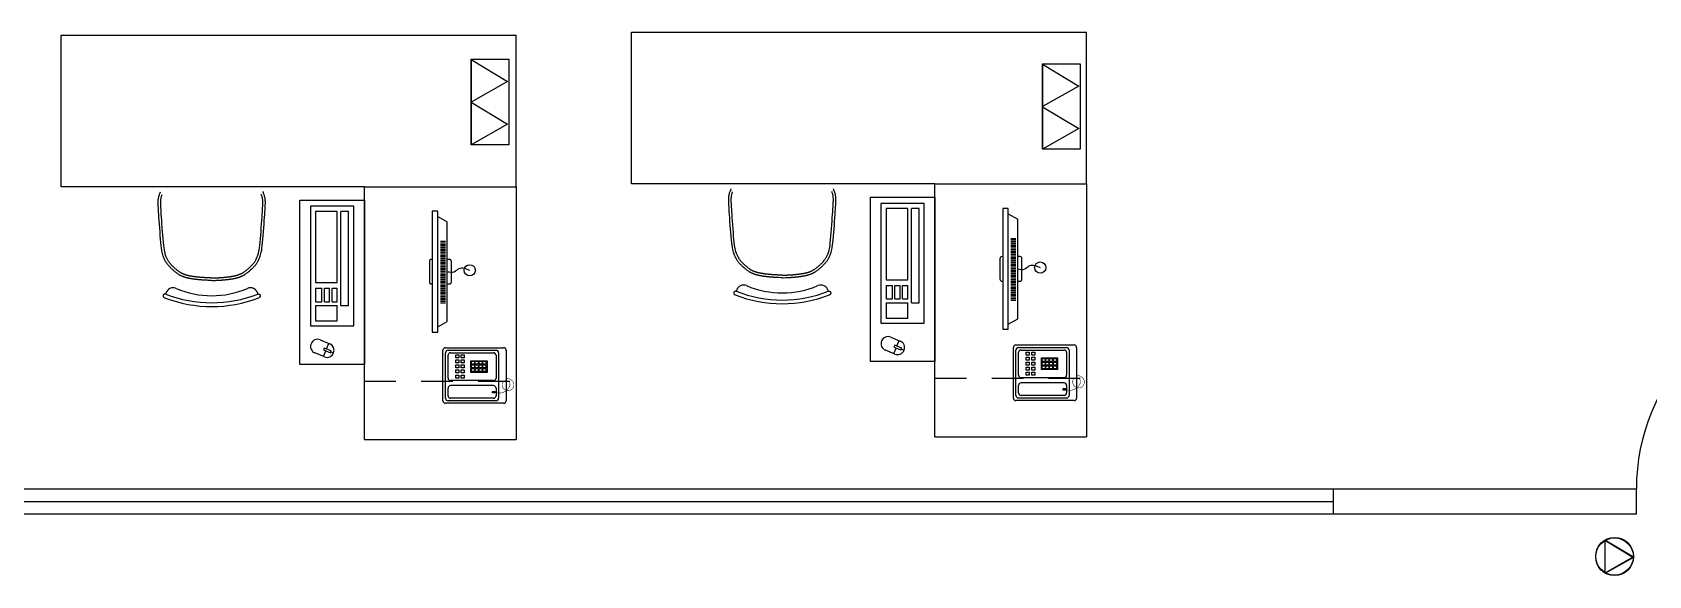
# Model space of a CAD drawing. Header units: millimetres. Extents: x 379 to 563, y 812 to 870.
# Drawn here: x 415.05 to 421.44, y 841.19 to 843.34 of the extents above; entities that cross this region are included whole.
import ezdxf

# ---------------------------------------------------------------- set-up
doc = ezdxf.new("R2010")
doc.units = ezdxf.units.MM
doc.linetypes.add('HIDDEN2', pattern=[0.1875, 0.125, -0.0625])
doc.layers.add('mobiliario', color=140, linetype='Continuous')
doc.layers.add('pontos', color=72, linetype='Continuous')

# ---------------------------------------------------------------- blocks, each defined once
blk = doc.blocks.new('TELEFOP')
for p, q in [((-0.1, 0), (0.1, 0)), ((-0.11, -0.24), (-0.11, -0.01)), ((-0.1, -0.21), (-0.1, -0.02)), ((-0.09, -0.01), (0.09, -0.01)), ((-0.09, -0.2), (-0.09, -0.03)), ((-0.08, -0.02), (-0.05, -0.02)), ((-0.04, -0.2), (-0.04, -0.03)), ((-0.02, -0.2), (-0.02, -0.03)), ((-0.01, -0.02), (0.08, -0.02)), ((0.09, -0.03), (0.09, -0.2)), ((0.1, -0.02), (0.1, -0.21)), ((0.11, -0.01), (0.11, -0.24)), ((0.0123, -0.1745), (0.0123, -0.1104)), ((0.0123, -0.1104), (0.0587, -0.1104)), ((0.0587, -0.1104), (0.0587, -0.1745)), ((0.0587, -0.1745), (0.0123, -0.1745)), ((0.1, -0.25), (-0.1, -0.25)), ((0.09, -0.22), (-0.09, -0.22)), ((-0.05, -0.21), (-0.08, -0.21)), ((0.08, -0.21), (-0.01, -0.21))]:
    blk.add_line(p, q)
for points in [[(-0.0099, -0.0507), (0.002, -0.0507), (0.002, -0.0626), (-0.0099, -0.0626)], [(0.0101, -0.0507), (0.022, -0.0507), (0.022, -0.0626), (0.0101, -0.0626)], [(0.0301, -0.0507), (0.042, -0.0507), (0.042, -0.0626), (0.0301, -0.0626)], [(0.0501, -0.0507), (0.062, -0.0507), (0.062, -0.0626), (0.0501, -0.0626)], [(0.0701, -0.0507), (0.082, -0.0507), (0.082, -0.0626), (0.0701, -0.0626)], [(-0.0099, -0.0723), (0.002, -0.0723), (0.002, -0.0842), (-0.0099, -0.0842)], [(0.0101, -0.0723), (0.022, -0.0723), (0.022, -0.0842), (0.0101, -0.0842)], [(0.0156, -0.1133), (0.0274, -0.1133), (0.0274, -0.1252), (0.0156, -0.1252)], [(0.0301, -0.0723), (0.042, -0.0723), (0.042, -0.0842), (0.0301, -0.0842)], [(0.0302, -0.1133), (0.0421, -0.1133), (0.0421, -0.1252), (0.0302, -0.1252)], [(0.0449, -0.1133), (0.0568, -0.1133), (0.0568, -0.1252), (0.0449, -0.1252)], [(0.0501, -0.0723), (0.062, -0.0723), (0.062, -0.0842), (0.0501, -0.0842)], [(0.0701, -0.0723), (0.082, -0.0723), (0.082, -0.0842), (0.0701, -0.0842)], [(0.0156, -0.128), (0.0274, -0.128), (0.0274, -0.1399), (0.0156, -0.1399)], [(0.0156, -0.1427), (0.0274, -0.1427), (0.0274, -0.1545), (0.0156, -0.1545)], [(0.0156, -0.1581), (0.0274, -0.1581), (0.0274, -0.17), (0.0156, -0.17)], [(0.0302, -0.128), (0.0421, -0.128), (0.0421, -0.1399), (0.0302, -0.1399)], [(0.0302, -0.1427), (0.0421, -0.1427), (0.0421, -0.1545), (0.0302, -0.1545)], [(0.0302, -0.1581), (0.0421, -0.1581), (0.0421, -0.17), (0.0302, -0.17)], [(0.0449, -0.128), (0.0568, -0.128), (0.0568, -0.1399), (0.0449, -0.1399)], [(0.0449, -0.1427), (0.0568, -0.1427), (0.0568, -0.1545), (0.0449, -0.1545)], [(0.0449, -0.1581), (0.0568, -0.1581), (0.0568, -0.17), (0.0449, -0.17)], [(-0.0685, -0.2056), (-0.0685, -0.1961), (-0.0626, -0.1961), (-0.0626, -0.2056)]]:
    blk.add_lwpolyline(points, close=True)
at = {"const_width": 0.00199}
blk.add_lwpolyline([(-0.0658, -0.2059, 0.40574), (-0.0446, -0.2623, 1.618522), (-0.0401, -0.2348, 1.478802), (-0.0189, -0.2719, 0.24273), (-0.0114, -0.2476, 0.24273)], format="xyb", dxfattribs=at)
for centre, start, end in [((-0.1, -0.01), 90, 180), ((0.1, -0.01), 0, 90), ((-0.09, -0.02), 90, 180), ((-0.08, -0.03), 90, 180), ((-0.05, -0.03), 360, 90), ((-0.01, -0.03), 90, 180), ((0.08, -0.03), 0, 90), ((0.09, -0.02), 0, 90), ((-0.1, -0.24), 180, 270), ((-0.09, -0.21), 180, 270), ((-0.08, -0.2), 180, 270), ((-0.05, -0.2), 270, 360), ((-0.01, -0.2), 180, 270), ((0.08, -0.2), 270, 0), ((0.09, -0.21), 270, 0), ((0.1, -0.24), 270, 0)]:
    blk.add_arc(centre, 0.01, start, end)

msp = doc.modelspace()

# ---------------------------------------------------------------- linework, layer by layer
for p, q in [((410.1352, 841.534), (421.3909, 841.534)), ((420.1909, 841.534), (420.1909, 841.4342)), ((421.3909, 841.4342), (421.3909, 841.534)), ((410.1352, 841.484), (420.1909, 841.484))]:
    msp.add_line(p, q)
msp.add_lwpolyline([(422.1409, 842.334), (422.1409, 841.534), (422.1909, 841.534), (422.1909, 842.334, 0.414214), (421.3909, 841.534)], format="xyb")
msp.add_lwpolyline([(421.3909, 841.4342), (414.2352, 841.434), (413.4352, 841.434), (409.6352, 841.4339)])
at = {"layer": 'mobiliario'}
for p, q in [((416.359, 843.3295), (416.959, 843.3295)), ((416.959, 842.7295), (416.959, 843.3295)), ((418.6158, 843.3404), (419.2158, 843.3404)), ((419.2158, 842.7404), (419.2158, 843.3404)), ((415.9696, 842.7295), (415.543, 842.7295)), ((416.359, 841.7295), (416.359, 842.7295)), ((416.359, 842.7295), (416.959, 842.7295)), ((416.959, 842.7295), (416.959, 841.7295)), ((418.2265, 842.7404), (417.7998, 842.7404)), ((418.6158, 841.7404), (418.6158, 842.7404)), ((418.6158, 842.7404), (419.2158, 842.7404)), ((419.2158, 842.7404), (419.2158, 841.7404)), ((416.3167, 842.6519), (416.1457, 842.6519)), ((416.1457, 842.6519), (416.1457, 842.1789)), ((416.2513, 842.6317), (416.1658, 842.6317)), ((416.1658, 842.6317), (416.1658, 842.3507)), ((416.2513, 842.3507), (416.2513, 842.6317)), ((416.2664, 842.2594), (416.2664, 842.6317)), ((416.2966, 842.6317), (416.2664, 842.6317)), ((416.2966, 842.2594), (416.2966, 842.6317)), ((416.3167, 842.1789), (416.3167, 842.6519)), ((416.6276, 842.6323), (416.6276, 842.1544)), ((416.6494, 842.6323), (416.6276, 842.6323)), ((416.6494, 842.1544), (416.6494, 842.6323)), ((416.6494, 842.6115), (416.6865, 842.5907)), ((418.5736, 842.6628), (418.4025, 842.6628)), ((418.4025, 842.6628), (418.4025, 842.1899)), ((418.5082, 842.6427), (418.4227, 842.6427)), ((418.4227, 842.6427), (418.4227, 842.3616)), ((418.5082, 842.3616), (418.5082, 842.6427)), ((418.5233, 842.2704), (418.5233, 842.6427)), ((418.5535, 842.6427), (418.5233, 842.6427)), ((418.5535, 842.2704), (418.5535, 842.6427)), ((418.5736, 842.1899), (418.5736, 842.6628)), ((418.8844, 842.6432), (418.8844, 842.1653)), ((418.9063, 842.6432), (418.8844, 842.6432)), ((418.9063, 842.1653), (418.9063, 842.6432)), ((418.9063, 842.6225), (418.9434, 842.6017)), ((418.9434, 842.2069), (418.9434, 842.6017)), ((416.6865, 842.196), (416.6865, 842.5907)), ((416.66, 842.514), (416.6793, 842.514)), ((416.66, 842.5077), (416.6793, 842.5077)), ((416.66, 842.5015), (416.6793, 842.5015)), ((416.66, 842.4952), (416.6793, 842.4952)), ((416.66, 842.489), (416.6793, 842.489)), ((416.66, 842.4827), (416.6793, 842.4827)), ((416.66, 842.4765), (416.6793, 842.4765)), ((418.9168, 842.5249), (418.9362, 842.5249)), ((418.9168, 842.5187), (418.9362, 842.5187)), ((418.9168, 842.5124), (418.9362, 842.5124)), ((418.9168, 842.5062), (418.9362, 842.5062)), ((418.9168, 842.4999), (418.9362, 842.4999)), ((418.9168, 842.4937), (418.9362, 842.4937)), ((418.9168, 842.4874), (418.9362, 842.4874)), ((418.9168, 842.4812), (418.9362, 842.4812)), ((418.9168, 842.4749), (418.9362, 842.4749)), ((416.66, 842.4702), (416.6793, 842.4702)), ((416.66, 842.464), (416.6793, 842.464)), ((416.66, 842.4577), (416.6793, 842.4577)), ((416.66, 842.4515), (416.6793, 842.4515)), ((416.66, 842.4452), (416.6793, 842.4452)), ((416.66, 842.439), (416.6793, 842.439)), ((416.66, 842.4327), (416.6793, 842.4327)), ((416.66, 842.4265), (416.6793, 842.4265)), ((416.66, 842.4202), (416.6793, 842.4202)), ((416.66, 842.414), (416.6793, 842.414)), ((416.66, 842.4077), (416.6793, 842.4077)), ((418.9168, 842.4687), (418.9362, 842.4687)), ((418.9168, 842.4624), (418.9362, 842.4624)), ((418.9168, 842.4562), (418.9362, 842.4562)), ((418.9168, 842.4499), (418.9362, 842.4499)), ((418.9168, 842.4437), (418.9362, 842.4437)), ((418.9168, 842.4374), (418.9362, 842.4374)), ((418.9168, 842.4312), (418.9362, 842.4312)), ((418.9168, 842.4249), (418.9362, 842.4249)), ((418.9168, 842.4187), (418.9362, 842.4187)), ((418.9168, 842.4124), (418.9362, 842.4124)), ((416.1658, 842.3507), (416.2513, 842.3507)), ((416.66, 842.4015), (416.6793, 842.4015)), ((416.66, 842.3952), (416.6793, 842.3952)), ((416.66, 842.389), (416.6793, 842.389)), ((416.66, 842.3827), (416.6793, 842.3827)), ((416.66, 842.3765), (416.6793, 842.3765)), ((416.66, 842.3702), (416.6793, 842.3702)), ((416.66, 842.364), (416.6793, 842.364)), ((416.66, 842.3577), (416.6793, 842.3577)), ((416.66, 842.3515), (416.6793, 842.3515)), ((416.66, 842.3452), (416.6793, 842.3452)), ((418.4227, 842.3616), (418.5082, 842.3616)), ((418.9168, 842.4062), (418.9362, 842.4062)), ((418.9168, 842.3999), (418.9362, 842.3999)), ((418.9168, 842.3937), (418.9362, 842.3937)), ((418.9168, 842.3874), (418.9362, 842.3874)), ((418.9168, 842.3812), (418.9362, 842.3812)), ((418.9168, 842.3749), (418.9362, 842.3749)), ((418.9168, 842.3687), (418.9362, 842.3687)), ((418.9168, 842.3624), (418.9362, 842.3624)), ((418.9168, 842.3562), (418.9362, 842.3562)), ((418.9168, 842.3499), (418.9362, 842.3499)), ((418.9168, 842.3437), (418.9362, 842.3437)), ((415.573, 842.305), (415.5737, 842.3076)), ((415.9376, 842.305), (415.9369, 842.3076)), ((416.1658, 842.328), (416.1909, 842.328)), ((416.1658, 842.328), (416.1658, 842.2745)), ((416.1909, 842.2745), (416.1909, 842.328)), ((416.201, 842.328), (416.2211, 842.328)), ((416.201, 842.2745), (416.201, 842.328)), ((416.2211, 842.2745), (416.2211, 842.328)), ((416.2312, 842.328), (416.2513, 842.328)), ((416.2312, 842.2745), (416.2312, 842.328)), ((416.2513, 842.2745), (416.2513, 842.328)), ((416.66, 842.339), (416.6793, 842.339)), ((416.66, 842.3327), (416.6793, 842.3327)), ((416.66, 842.3265), (416.6793, 842.3265)), ((416.66, 842.3202), (416.6793, 842.3202)), ((416.66, 842.314), (416.6793, 842.314)), ((416.66, 842.3077), (416.6793, 842.3077)), ((416.66, 842.3015), (416.6793, 842.3015)), ((416.66, 842.2952), (416.6793, 842.2952)), ((416.66, 842.289), (416.6793, 842.289)), ((416.66, 842.2827), (416.6793, 842.2827)), ((417.8298, 842.3159), (417.8305, 842.3185)), ((418.1945, 842.3159), (418.1938, 842.3185)), ((418.4227, 842.339), (418.4478, 842.339)), ((418.4227, 842.339), (418.4227, 842.2855)), ((418.4227, 842.2855), (418.4478, 842.2855)), ((418.4478, 842.2855), (418.4478, 842.339)), ((418.4579, 842.339), (418.478, 842.339)), ((418.4579, 842.2855), (418.4579, 842.339)), ((418.4579, 842.2855), (418.478, 842.2855)), ((418.478, 842.2855), (418.478, 842.339)), ((418.4881, 842.339), (418.5082, 842.339)), ((418.4881, 842.2855), (418.4881, 842.339)), ((418.4881, 842.2855), (418.5082, 842.2855)), ((418.5082, 842.2855), (418.5082, 842.339)), ((418.9168, 842.3374), (418.9362, 842.3374)), ((418.9168, 842.3312), (418.9362, 842.3312)), ((418.9168, 842.3249), (418.9362, 842.3249)), ((418.9168, 842.3187), (418.9362, 842.3187)), ((418.9168, 842.3124), (418.9362, 842.3124)), ((418.9168, 842.3062), (418.9362, 842.3062)), ((418.9168, 842.2999), (418.9362, 842.2999)), ((418.9168, 842.2937), (418.9362, 842.2937)), ((418.9168, 842.2874), (418.9362, 842.2874)), ((418.9168, 842.2812), (418.9362, 842.2812)), ((416.1658, 842.2745), (416.1909, 842.2745)), ((416.1658, 842.2594), (416.2513, 842.2594)), ((416.1658, 842.2594), (416.1658, 842.1991)), ((416.201, 842.2745), (416.2211, 842.2745)), ((416.2312, 842.2745), (416.2513, 842.2745)), ((416.2513, 842.1991), (416.2513, 842.2594)), ((416.2664, 842.2594), (416.2966, 842.2594)), ((416.66, 842.2765), (416.6793, 842.2765)), ((416.66, 842.2702), (416.6793, 842.2702)), ((418.4227, 842.2704), (418.5082, 842.2704)), ((418.4227, 842.2704), (418.4227, 842.21)), ((418.5082, 842.21), (418.5082, 842.2704)), ((418.5233, 842.2704), (418.5535, 842.2704)), ((416.1457, 842.1789), (416.3167, 842.1789)), ((416.1658, 842.1991), (416.2513, 842.1991)), ((416.6276, 842.1544), (416.6494, 842.1544)), ((416.6494, 842.1752), (416.6865, 842.196)), ((418.4025, 842.1899), (418.5736, 842.1899)), ((418.4227, 842.21), (418.5082, 842.21)), ((418.8844, 842.1653), (418.9063, 842.1653)), ((418.9063, 842.1861), (418.9434, 842.2069)), ((416.1844, 842.1234), (416.2219, 842.108)), ((416.2088, 842.0875), (416.2179, 842.1096)), ((418.4412, 842.1344), (418.4787, 842.119)), ((418.4536, 842.069), (418.4627, 842.0912)), ((418.4657, 842.0984), (418.4748, 842.1206)), ((416.2007, 842.0565), (416.1632, 842.0719)), ((416.1967, 842.0581), (416.2059, 842.0802)), ((416.2263, 842.0761), (416.237, 842.0716)), ((418.4575, 842.0674), (418.42, 842.0828)), ((418.4832, 842.087), (418.4939, 842.0826)), ((416.359, 841.7295), (416.959, 841.7295)), ((418.6158, 841.7404), (419.2158, 841.7404))]:
    msp.add_line(p, q, dxfattribs=at)
at = {"layer": 'mobiliario', "linetype": 'HIDDEN2'}
for p, q in [((416.359, 841.9606), (416.959, 841.9606)), ((418.6158, 841.9715), (419.2158, 841.9715))]:
    msp.add_line(p, q, dxfattribs=at)
at = {"layer": 'mobiliario'}
for points in [[(415.543, 842.7295), (415.159, 842.7295), (415.159, 843.3295), (416.359, 843.3295)], [(417.7998, 842.7404), (417.4158, 842.7404), (417.4158, 843.3404), (418.6158, 843.3404)], [(416.359, 842.7295), (415.9696, 842.7295)], [(418.6158, 842.7404), (418.2265, 842.7404)], [(415.7548, 842.3583), (415.7513, 842.3584), (415.7409, 842.359), (415.7372, 842.3591), (415.7341, 842.3593), (415.7312, 842.3594), (415.7273, 842.3596), (415.7248, 842.3598), (415.7235, 842.3598), (415.7223, 842.3599), (415.721, 842.3599), (415.7197, 842.36), (415.7184, 842.3601), (415.7171, 842.3602), (415.7158, 842.3603), (415.7145, 842.3604), (415.7132, 842.3605), (415.7119, 842.3606), (415.7106, 842.3607), (415.7094, 842.3608), (415.7081, 842.3609), (415.7068, 842.361), (415.7055, 842.3612), (415.7043, 842.3613), (415.703, 842.3614), (415.7018, 842.3615), (415.7005, 842.3617), (415.6993, 842.3618), (415.698, 842.3619), (415.6967, 842.3621), (415.6955, 842.3622), (415.6942, 842.3623), (415.6929, 842.3625), (415.6916, 842.3626), (415.6903, 842.3628), (415.689, 842.3629), (415.6877, 842.3631), (415.6864, 842.3633), (415.6851, 842.3635), (415.6838, 842.3637), (415.6825, 842.3639), (415.6812, 842.3641), (415.6799, 842.3643), (415.6786, 842.3645), (415.6774, 842.3647), (415.6761, 842.3649), (415.6749, 842.3651), (415.6737, 842.3653), (415.6724, 842.3655), (415.6712, 842.3657), (415.6699, 842.3659), (415.6686, 842.3661), (415.6673, 842.3664), (415.666, 842.3666), (415.6647, 842.3668), (415.6633, 842.3671), (415.662, 842.3674), (415.6606, 842.3677), (415.6592, 842.368), (415.6579, 842.3683), (415.6565, 842.3687), (415.6551, 842.369), (415.6538, 842.3694), (415.6524, 842.3698), (415.6511, 842.3702), (415.6497, 842.3707), (415.6483, 842.3711), (415.647, 842.3716), (415.6457, 842.3721), (415.6443, 842.3725), (415.643, 842.373), (415.6416, 842.3736), (415.6403, 842.3741), (415.639, 842.3746), (415.6376, 842.3752), (415.6362, 842.3758), (415.6348, 842.3764), (415.6334, 842.3771), (415.632, 842.3778), (415.6306, 842.3785), (415.6292, 842.3793), (415.6277, 842.3801), (415.6262, 842.381), (415.6247, 842.382), (415.623, 842.3831), (415.6213, 842.3842), (415.6195, 842.3855), (415.6176, 842.387), (415.6155, 842.3886), (415.6134, 842.3902), (415.6112, 842.392), (415.6089, 842.3939), (415.6067, 842.3958), (415.6044, 842.3976), (415.6023, 842.3995), (415.6003, 842.4013), (415.5984, 842.403), (415.5966, 842.4047), (415.5949, 842.4063), (415.5934, 842.4078), (415.592, 842.4093), (415.5906, 842.4107), (415.5892, 842.4121), (415.588, 842.4135), (415.5867, 842.4149), (415.5853, 842.4164), (415.584, 842.4179), (415.5826, 842.4195), (415.5812, 842.4212), (415.5798, 842.423), (415.5784, 842.425), (415.577, 842.427), (415.5756, 842.4292), (415.5742, 842.4315), (415.5728, 842.4339), (415.5714, 842.4365), (415.5701, 842.4391), (415.5687, 842.4419), (415.5674, 842.4448), (415.5661, 842.4478), (415.5647, 842.4512), (415.5633, 842.455), (415.5619, 842.4594), (415.5606, 842.4646), (415.5592, 842.4707), (415.5579, 842.4781), (415.5566, 842.4867), (415.5553, 842.497), (415.5541, 842.509), (415.5528, 842.5224), (415.5516, 842.5367), (415.5505, 842.5516), (415.5493, 842.5666), (415.5483, 842.5814), (415.5473, 842.5954), (415.5465, 842.6082), (415.5457, 842.6196), (415.5451, 842.6295), (415.5445, 842.6382), (415.5441, 842.6457), (415.5437, 842.6523), (415.5435, 842.658), (415.5433, 842.663), (415.5433, 842.6675), (415.5433, 842.6716), (415.5435, 842.6753), (415.5438, 842.6789), (415.5441, 842.6822), (415.5447, 842.6853), (415.5453, 842.6883), (415.5461, 842.6913), (415.5469, 842.6941), (415.5479, 842.697), (415.5489, 842.7), (415.55, 842.7029), (415.5512, 842.7058), (415.5525, 842.7087), (415.5529, 842.7096)], [(415.7553, 842.3682), (415.7518, 842.3684), (415.7487, 842.3686), (415.7459, 842.3687), (415.7435, 842.3688), (415.7414, 842.3689), (415.7395, 842.369), (415.7377, 842.3691), (415.7361, 842.3692), (415.7346, 842.3693), (415.7331, 842.3694), (415.7317, 842.3694), (415.7304, 842.3695), (415.7291, 842.3696), (415.7278, 842.3696), (415.7265, 842.3697), (415.7253, 842.3697), (415.724, 842.3698), (415.7228, 842.3699), (415.7215, 842.3699), (415.7203, 842.37), (415.719, 842.3701), (415.7178, 842.3702), (415.7165, 842.3702), (415.7153, 842.3703), (415.714, 842.3704), (415.7128, 842.3705), (415.7115, 842.3706), (415.7103, 842.3708), (415.709, 842.3709), (415.7078, 842.371), (415.7065, 842.3711), (415.7053, 842.3712), (415.704, 842.3714), (415.7028, 842.3715), (415.7015, 842.3716), (415.7003, 842.3717), (415.699, 842.3719), (415.6978, 842.372), (415.6965, 842.3721), (415.6953, 842.3723), (415.694, 842.3724), (415.6928, 842.3726), (415.6915, 842.3727), (415.6903, 842.3729), (415.689, 842.373), (415.6878, 842.3732), (415.6865, 842.3734), (415.6853, 842.3735), (415.684, 842.3737), (415.6828, 842.3739), (415.6815, 842.3741), (415.6803, 842.3743), (415.679, 842.3746), (415.6778, 842.3748), (415.6765, 842.375), (415.6753, 842.3752), (415.674, 842.3754), (415.6728, 842.3756), (415.6715, 842.3758), (415.6703, 842.376), (415.669, 842.3762), (415.6678, 842.3764), (415.6665, 842.3767), (415.6653, 842.3769), (415.664, 842.3772), (415.6628, 842.3774), (415.6615, 842.3777), (415.6603, 842.378), (415.659, 842.3784), (415.6578, 842.3787), (415.6565, 842.379), (415.6553, 842.3794), (415.654, 842.3798), (415.6528, 842.3802), (415.6515, 842.3806), (415.6503, 842.381), (415.649, 842.3815), (415.6478, 842.3819), (415.6465, 842.3824), (415.6453, 842.3829), (415.644, 842.3834), (415.6428, 842.3839), (415.6415, 842.3844), (415.6403, 842.3849), (415.639, 842.3855), (415.6378, 842.3861), (415.6365, 842.3867), (415.6353, 842.3874), (415.634, 842.388), (415.6328, 842.3888), (415.6314, 842.3895), (415.6301, 842.3904), (415.6286, 842.3914), (415.6271, 842.3924), (415.6254, 842.3936), (415.6236, 842.395), (415.6217, 842.3965), (415.6196, 842.3981), (415.6175, 842.3998), (415.6153, 842.4016), (415.6131, 842.4034), (415.611, 842.4052), (415.6089, 842.407), (415.607, 842.4087), (415.6051, 842.4104), (415.6035, 842.4119), (415.6019, 842.4134), (415.6005, 842.4149), (415.5991, 842.4163), (415.5978, 842.4176), (415.5965, 842.419), (415.5953, 842.4203), (415.594, 842.4217), (415.5928, 842.423), (415.5915, 842.4245), (415.5903, 842.4259), (415.589, 842.4274), (415.5878, 842.4291), (415.5865, 842.4308), (415.5853, 842.4326), (415.584, 842.4345), (415.5828, 842.4366), (415.5815, 842.4388), (415.5803, 842.4411), (415.579, 842.4436), (415.5778, 842.4461), (415.5765, 842.4489), (415.5753, 842.4517), (415.574, 842.4548), (415.5728, 842.4582), (415.5715, 842.4622), (415.5703, 842.4669), (415.569, 842.4727), (415.5678, 842.4797), (415.5665, 842.4881), (415.5653, 842.4982), (415.564, 842.51), (415.5628, 842.5233), (415.5616, 842.5375), (415.5604, 842.5524), (415.5593, 842.5674), (415.5583, 842.5821), (415.5573, 842.5961), (415.5565, 842.6089), (415.5557, 842.6203), (415.555, 842.6302), (415.5545, 842.6388), (415.5541, 842.6463), (415.5537, 842.6528), (415.5535, 842.6584), (415.5533, 842.6632), (415.5533, 842.6675), (415.5533, 842.6713), (415.5535, 842.6748), (415.5537, 842.6779), (415.5541, 842.6808), (415.5545, 842.6835), (415.555, 842.6861), (415.5557, 842.6886), (415.5565, 842.6912), (415.5573, 842.6938), (415.5583, 842.6965), (415.5588, 842.6978)], [(415.7553, 842.3682), (415.7588, 842.3684), (415.7619, 842.3686), (415.7646, 842.3687), (415.7671, 842.3688), (415.7692, 842.3689), (415.7711, 842.369), (415.7728, 842.3691), (415.7745, 842.3692), (415.776, 842.3693), (415.7774, 842.3694), (415.7788, 842.3694), (415.7802, 842.3695), (415.7815, 842.3696), (415.7828, 842.3696), (415.784, 842.3697), (415.7853, 842.3697), (415.7865, 842.3698), (415.7878, 842.3699), (415.789, 842.3699), (415.7903, 842.37), (415.7915, 842.3701), (415.7928, 842.3702), (415.794, 842.3702), (415.7953, 842.3703), (415.7965, 842.3704), (415.7978, 842.3705), (415.799, 842.3706), (415.8003, 842.3708), (415.8015, 842.3709), (415.8028, 842.371), (415.804, 842.3711), (415.8053, 842.3712), (415.8065, 842.3714), (415.8078, 842.3715), (415.809, 842.3716), (415.8103, 842.3717), (415.8115, 842.3719), (415.8128, 842.372), (415.814, 842.3721), (415.8153, 842.3723), (415.8165, 842.3724), (415.8178, 842.3726), (415.819, 842.3727), (415.8203, 842.3729), (415.8215, 842.373), (415.8228, 842.3732), (415.824, 842.3734), (415.8253, 842.3735), (415.8265, 842.3737), (415.8278, 842.3739), (415.829, 842.3741), (415.8303, 842.3743), (415.8315, 842.3746), (415.8328, 842.3748), (415.834, 842.375), (415.8353, 842.3752), (415.8365, 842.3754), (415.8378, 842.3756), (415.839, 842.3758), (415.8403, 842.376), (415.8415, 842.3762), (415.8428, 842.3764), (415.844, 842.3767), (415.8453, 842.3769), (415.8465, 842.3772), (415.8478, 842.3774), (415.849, 842.3777), (415.8503, 842.378), (415.8515, 842.3784), (415.8528, 842.3787), (415.854, 842.379), (415.8553, 842.3794), (415.8565, 842.3798), (415.8578, 842.3802), (415.859, 842.3806), (415.8603, 842.381), (415.8615, 842.3815), (415.8628, 842.3819), (415.864, 842.3824), (415.8653, 842.3829), (415.8665, 842.3834), (415.8678, 842.3839), (415.869, 842.3844), (415.8703, 842.3849), (415.8715, 842.3855), (415.8728, 842.3861), (415.874, 842.3867), (415.8753, 842.3874), (415.8765, 842.388), (415.8778, 842.3888), (415.8791, 842.3895), (415.8805, 842.3904), (415.8819, 842.3914), (415.8835, 842.3924), (415.8851, 842.3936), (415.887, 842.395), (415.8889, 842.3965), (415.891, 842.3981), (415.8931, 842.3998), (415.8953, 842.4016), (415.8975, 842.4034), (415.8996, 842.4052), (415.9017, 842.407), (415.9036, 842.4087), (415.9054, 842.4104), (415.9071, 842.4119), (415.9086, 842.4134), (415.9101, 842.4149), (415.9114, 842.4163), (415.9128, 842.4176), (415.914, 842.419), (415.9153, 842.4203), (415.9165, 842.4217), (415.9178, 842.423), (415.919, 842.4245), (415.9203, 842.4259), (415.9215, 842.4274), (415.9228, 842.4291), (415.924, 842.4308), (415.9253, 842.4326), (415.9265, 842.4345), (415.9278, 842.4366), (415.929, 842.4388), (415.9303, 842.4411), (415.9315, 842.4436), (415.9328, 842.4461), (415.934, 842.4489), (415.9353, 842.4517), (415.9365, 842.4548), (415.9378, 842.4582), (415.939, 842.4622), (415.9403, 842.4669), (415.9415, 842.4727), (415.9428, 842.4797), (415.944, 842.4881), (415.9453, 842.4982), (415.9465, 842.51), (415.9478, 842.5233), (415.949, 842.5375), (415.9501, 842.5524), (415.9512, 842.5674), (415.9523, 842.5821), (415.9533, 842.5961), (415.9541, 842.6089), (415.9549, 842.6203), (415.9555, 842.6302), (415.9561, 842.6388), (415.9565, 842.6463), (415.9569, 842.6528), (415.9571, 842.6584), (415.9572, 842.6632), (415.9573, 842.6675), (415.9572, 842.6713), (415.9571, 842.6748), (415.9569, 842.6779), (415.9565, 842.6808), (415.9561, 842.6835), (415.9555, 842.6861), (415.9549, 842.6886), (415.9541, 842.6912), (415.9533, 842.6938), (415.9523, 842.6965), (415.9512, 842.6992), (415.9511, 842.6995)], [(415.7558, 842.3583), (415.7593, 842.3584), (415.7697, 842.359), (415.7733, 842.3591), (415.7765, 842.3593), (415.7793, 842.3594), (415.7833, 842.3596), (415.7858, 842.3598), (415.787, 842.3598), (415.7883, 842.3599), (415.7896, 842.3599), (415.7908, 842.36), (415.7921, 842.3601), (415.7934, 842.3602), (415.7947, 842.3603), (415.796, 842.3604), (415.7973, 842.3605), (415.7986, 842.3606), (415.7999, 842.3607), (415.8012, 842.3608), (415.8025, 842.3609), (415.8038, 842.361), (415.805, 842.3612), (415.8063, 842.3613), (415.8075, 842.3614), (415.8088, 842.3615), (415.81, 842.3617), (415.8113, 842.3618), (415.8126, 842.3619), (415.8138, 842.3621), (415.8151, 842.3622), (415.8164, 842.3623), (415.8177, 842.3625), (415.8189, 842.3626), (415.8202, 842.3628), (415.8215, 842.3629), (415.8228, 842.3631), (415.8241, 842.3633), (415.8254, 842.3635), (415.8268, 842.3637), (415.8281, 842.3639), (415.8294, 842.3641), (415.8307, 842.3643), (415.832, 842.3645), (415.8332, 842.3647), (415.8345, 842.3649), (415.8357, 842.3651), (415.8369, 842.3653), (415.8381, 842.3655), (415.8394, 842.3657), (415.8406, 842.3659), (415.8419, 842.3661), (415.8432, 842.3664), (415.8445, 842.3666), (415.8459, 842.3668), (415.8472, 842.3671), (415.8486, 842.3674), (415.85, 842.3677), (415.8513, 842.368), (415.8527, 842.3683), (415.8541, 842.3687), (415.8554, 842.369), (415.8568, 842.3694), (415.8582, 842.3698), (415.8595, 842.3702), (415.8609, 842.3707), (415.8622, 842.3711), (415.8636, 842.3716), (415.8649, 842.3721), (415.8662, 842.3725), (415.8676, 842.373), (415.8689, 842.3736), (415.8703, 842.3741), (415.8716, 842.3746), (415.873, 842.3752), (415.8743, 842.3758), (415.8757, 842.3764), (415.8771, 842.3771), (415.8785, 842.3778), (415.8799, 842.3785), (415.8814, 842.3793), (415.8828, 842.3801), (415.8843, 842.381), (415.8859, 842.382), (415.8875, 842.3831), (415.8892, 842.3842), (415.8911, 842.3855), (415.893, 842.387), (415.895, 842.3886), (415.8972, 842.3902), (415.8994, 842.392), (415.9017, 842.3939), (415.9039, 842.3958), (415.9061, 842.3976), (415.9083, 842.3995), (415.9103, 842.4013), (415.9122, 842.403), (415.914, 842.4047), (415.9156, 842.4063), (415.9172, 842.4078), (415.9186, 842.4093), (415.92, 842.4107), (415.9213, 842.4121), (415.9226, 842.4135), (415.9239, 842.4149), (415.9252, 842.4164), (415.9266, 842.4179), (415.928, 842.4195), (415.9294, 842.4212), (415.9308, 842.423), (415.9322, 842.425), (415.9336, 842.427), (415.935, 842.4292), (415.9364, 842.4315), (415.9378, 842.4339), (415.9391, 842.4365), (415.9405, 842.4391), (415.9418, 842.4419), (415.9432, 842.4448), (415.9445, 842.4478), (415.9459, 842.4512), (415.9473, 842.455), (415.9486, 842.4594), (415.95, 842.4646), (415.9513, 842.4707), (415.9527, 842.4781), (415.9539, 842.4867), (415.9552, 842.497), (415.9565, 842.509), (415.9577, 842.5224), (415.9589, 842.5367), (415.9601, 842.5516), (415.9612, 842.5666), (415.9623, 842.5814), (415.9632, 842.5954), (415.9641, 842.6082), (415.9649, 842.6196), (415.9655, 842.6295), (415.9661, 842.6382), (415.9665, 842.6457), (415.9668, 842.6523), (415.9671, 842.658), (415.9672, 842.663), (415.9673, 842.6675), (415.9672, 842.6716), (415.9671, 842.6753), (415.9668, 842.6789), (415.9664, 842.6822), (415.9659, 842.6853), (415.9653, 842.6883), (415.9645, 842.6913), (415.9637, 842.6941), (415.9627, 842.697), (415.9617, 842.7), (415.9605, 842.7029), (415.9594, 842.7058), (415.9581, 842.7087), (415.9576, 842.7099)], [(418.0116, 842.3692), (418.0081, 842.3694), (417.9977, 842.3699), (417.9941, 842.3701), (417.991, 842.3702), (417.9881, 842.3704), (417.9842, 842.3706), (417.9816, 842.3707), (417.9804, 842.3708), (417.9791, 842.3708), (417.9779, 842.3709), (417.9766, 842.371), (417.9753, 842.371), (417.974, 842.3711), (417.9727, 842.3712), (417.9714, 842.3713), (417.9701, 842.3714), (417.9688, 842.3715), (417.9675, 842.3716), (417.9662, 842.3717), (417.9649, 842.3719), (417.9637, 842.372), (417.9624, 842.3721), (417.9612, 842.3722), (417.9599, 842.3724), (417.9586, 842.3725), (417.9574, 842.3726), (417.9561, 842.3727), (417.9549, 842.3729), (417.9536, 842.373), (417.9523, 842.3731), (417.9511, 842.3733), (417.9498, 842.3734), (417.9485, 842.3736), (417.9472, 842.3737), (417.9459, 842.3739), (417.9446, 842.374), (417.9433, 842.3742), (417.942, 842.3744), (417.9407, 842.3746), (417.9394, 842.3748), (417.9381, 842.375), (417.9368, 842.3752), (417.9355, 842.3754), (417.9342, 842.3756), (417.933, 842.3759), (417.9317, 842.3761), (417.9305, 842.3763), (417.9293, 842.3765), (417.928, 842.3767), (417.9268, 842.3769), (417.9255, 842.3771), (417.9242, 842.3773), (417.9229, 842.3775), (417.9215, 842.3778), (417.9202, 842.378), (417.9188, 842.3783), (417.9175, 842.3786), (417.9161, 842.3789), (417.9147, 842.3793), (417.9134, 842.3796), (417.912, 842.38), (417.9106, 842.3804), (417.9093, 842.3808), (417.9079, 842.3812), (417.9066, 842.3816), (417.9052, 842.3821), (417.9039, 842.3825), (417.9025, 842.383), (417.9012, 842.3835), (417.8998, 842.384), (417.8985, 842.3845), (417.8972, 842.385), (417.8958, 842.3856), (417.8945, 842.3862), (417.8931, 842.3868), (417.8917, 842.3874), (417.8903, 842.388), (417.8889, 842.3887), (417.8875, 842.3894), (417.8861, 842.3902), (417.8846, 842.391), (417.8831, 842.3919), (417.8815, 842.3929), (417.8799, 842.394), (417.8782, 842.3952), (417.8764, 842.3965), (417.8745, 842.3979), (417.8724, 842.3995), (417.8703, 842.4012), (417.868, 842.403), (417.8658, 842.4048), (417.8635, 842.4067), (417.8613, 842.4086), (417.8592, 842.4104), (417.8571, 842.4123), (417.8552, 842.414), (417.8535, 842.4156), (417.8518, 842.4172), (417.8503, 842.4188), (417.8488, 842.4202), (417.8474, 842.4217), (417.8461, 842.4231), (417.8448, 842.4245), (417.8435, 842.4259), (417.8422, 842.4273), (417.8409, 842.4288), (417.8395, 842.4304), (417.8381, 842.4322), (417.8367, 842.434), (417.8352, 842.4359), (417.8338, 842.438), (417.8324, 842.4402), (417.831, 842.4425), (417.8296, 842.4449), (417.8283, 842.4474), (417.8269, 842.4501), (417.8256, 842.4528), (417.8243, 842.4557), (417.8229, 842.4588), (417.8216, 842.4621), (417.8202, 842.4659), (417.8188, 842.4703), (417.8174, 842.4755), (417.8161, 842.4817), (417.8148, 842.489), (417.8135, 842.4977), (417.8122, 842.508), (417.811, 842.5199), (417.8097, 842.5333), (417.8085, 842.5477), (417.8073, 842.5626), (417.8062, 842.5776), (417.8052, 842.5923), (417.8042, 842.6063), (417.8033, 842.6192), (417.8026, 842.6306), (417.8019, 842.6405), (417.8014, 842.6492), (417.8009, 842.6567), (417.8006, 842.6632), (417.8003, 842.6689), (417.8002, 842.674), (417.8001, 842.6784), (417.8002, 842.6825), (417.8004, 842.6863), (417.8006, 842.6898), (417.801, 842.6931), (417.8015, 842.6962), (417.8022, 842.6993), (417.8029, 842.7022), (417.8038, 842.7051), (417.8047, 842.708), (417.8058, 842.7109), (417.8069, 842.7138), (417.8081, 842.7167), (417.8093, 842.7196), (417.8098, 842.7206)], [(418.0121, 842.3792), (418.0086, 842.3794), (418.0055, 842.3795), (418.0028, 842.3797), (418.0004, 842.3798), (417.9982, 842.3799), (417.9963, 842.38), (417.9946, 842.3801), (417.993, 842.3801), (417.9915, 842.3802), (417.99, 842.3803), (417.9886, 842.3804), (417.9873, 842.3804), (417.9859, 842.3805), (417.9847, 842.3806), (417.9834, 842.3806), (417.9821, 842.3807), (417.9809, 842.3807), (417.9796, 842.3808), (417.9784, 842.3809), (417.9771, 842.3809), (417.9759, 842.381), (417.9746, 842.3811), (417.9734, 842.3812), (417.9721, 842.3813), (417.9709, 842.3814), (417.9696, 842.3815), (417.9684, 842.3816), (417.9671, 842.3817), (417.9659, 842.3818), (417.9646, 842.3819), (417.9634, 842.3821), (417.9621, 842.3822), (417.9609, 842.3823), (417.9596, 842.3824), (417.9584, 842.3826), (417.9571, 842.3827), (417.9559, 842.3828), (417.9546, 842.3829), (417.9534, 842.3831), (417.9521, 842.3832), (417.9509, 842.3834), (417.9496, 842.3835), (417.9484, 842.3836), (417.9471, 842.3838), (417.9459, 842.384), (417.9446, 842.3841), (417.9434, 842.3843), (417.9421, 842.3845), (417.9409, 842.3847), (417.9396, 842.3849), (417.9384, 842.3851), (417.9371, 842.3853), (417.9359, 842.3855), (417.9346, 842.3857), (417.9334, 842.3859), (417.9321, 842.3861), (417.9309, 842.3863), (417.9296, 842.3865), (417.9284, 842.3867), (417.9271, 842.3869), (417.9259, 842.3872), (417.9246, 842.3874), (417.9234, 842.3876), (417.9221, 842.3879), (417.9209, 842.3881), (417.9196, 842.3884), (417.9184, 842.3887), (417.9171, 842.389), (417.9159, 842.3893), (417.9146, 842.3896), (417.9134, 842.39), (417.9121, 842.3904), (417.9109, 842.3907), (417.9096, 842.3911), (417.9084, 842.3915), (417.9071, 842.392), (417.9059, 842.3924), (417.9046, 842.3929), (417.9034, 842.3933), (417.9021, 842.3938), (417.9009, 842.3943), (417.8996, 842.3948), (417.8984, 842.3953), (417.8971, 842.3959), (417.8959, 842.3965), (417.8946, 842.397), (417.8934, 842.3977), (417.8921, 842.3983), (417.8909, 842.399), (417.8896, 842.3997), (417.8883, 842.4005), (417.8869, 842.4013), (417.8855, 842.4023), (417.8839, 842.4034), (417.8823, 842.4046), (417.8805, 842.4059), (417.8785, 842.4074), (417.8765, 842.409), (417.8743, 842.4107), (417.8721, 842.4125), (417.87, 842.4143), (417.8678, 842.4162), (417.8658, 842.418), (417.8638, 842.4197), (417.862, 842.4213), (417.8604, 842.4229), (417.8588, 842.4244), (417.8574, 842.4258), (417.856, 842.4272), (417.8547, 842.4286), (417.8534, 842.4299), (417.8521, 842.4313), (417.8509, 842.4326), (417.8496, 842.434), (417.8484, 842.4354), (417.8471, 842.4369), (417.8459, 842.4384), (417.8446, 842.44), (417.8434, 842.4417), (417.8421, 842.4435), (417.8409, 842.4455), (417.8396, 842.4475), (417.8384, 842.4497), (417.8371, 842.452), (417.8359, 842.4545), (417.8346, 842.4571), (417.8334, 842.4598), (417.8321, 842.4627), (417.8309, 842.4657), (417.8296, 842.4691), (417.8284, 842.4731), (417.8271, 842.4779), (417.8259, 842.4836), (417.8246, 842.4906), (417.8234, 842.499), (417.8221, 842.5091), (417.8209, 842.5209), (417.8197, 842.5342), (417.8185, 842.5485), (417.8173, 842.5633), (417.8162, 842.5783), (417.8151, 842.593), (417.8142, 842.607), (417.8133, 842.6199), (417.8126, 842.6312), (417.8119, 842.6411), (417.8114, 842.6498), (417.8109, 842.6572), (417.8106, 842.6637), (417.8103, 842.6693), (417.8102, 842.6742), (417.8101, 842.6784), (417.8102, 842.6823), (417.8103, 842.6857), (417.8106, 842.6888), (417.8109, 842.6917), (417.8114, 842.6944), (417.8119, 842.697), (417.8126, 842.6995), (417.8133, 842.7021), (417.8142, 842.7047), (417.8151, 842.7074), (417.8157, 842.7088)], [(418.0121, 842.3792), (418.0157, 842.3794), (418.0188, 842.3795), (418.0215, 842.3797), (418.0239, 842.3798), (418.0261, 842.3799), (418.028, 842.38), (418.0297, 842.3801), (418.0313, 842.3801), (418.0328, 842.3802), (418.0343, 842.3803), (418.0357, 842.3804), (418.037, 842.3804), (418.0384, 842.3805), (418.0396, 842.3806), (418.0409, 842.3806), (418.0421, 842.3807), (418.0434, 842.3807), (418.0446, 842.3808), (418.0459, 842.3809), (418.0471, 842.3809), (418.0484, 842.381), (418.0496, 842.3811), (418.0509, 842.3812), (418.0521, 842.3813), (418.0534, 842.3814), (418.0546, 842.3815), (418.0559, 842.3816), (418.0571, 842.3817), (418.0584, 842.3818), (418.0596, 842.3819), (418.0609, 842.3821), (418.0621, 842.3822), (418.0634, 842.3823), (418.0646, 842.3824), (418.0659, 842.3826), (418.0671, 842.3827), (418.0684, 842.3828), (418.0696, 842.3829), (418.0709, 842.3831), (418.0721, 842.3832), (418.0734, 842.3834), (418.0746, 842.3835), (418.0759, 842.3836), (418.0771, 842.3838), (418.0784, 842.384), (418.0796, 842.3841), (418.0809, 842.3843), (418.0821, 842.3845), (418.0834, 842.3847), (418.0846, 842.3849), (418.0859, 842.3851), (418.0871, 842.3853), (418.0884, 842.3855), (418.0896, 842.3857), (418.0909, 842.3859), (418.0921, 842.3861), (418.0934, 842.3863), (418.0946, 842.3865), (418.0959, 842.3867), (418.0971, 842.3869), (418.0984, 842.3872), (418.0996, 842.3874), (418.1009, 842.3876), (418.1021, 842.3879), (418.1034, 842.3881), (418.1046, 842.3884), (418.1059, 842.3887), (418.1071, 842.389), (418.1084, 842.3893), (418.1096, 842.3896), (418.1109, 842.39), (418.1121, 842.3904), (418.1134, 842.3907), (418.1146, 842.3911), (418.1159, 842.3915), (418.1171, 842.392), (418.1184, 842.3924), (418.1196, 842.3929), (418.1209, 842.3933), (418.1221, 842.3938), (418.1234, 842.3943), (418.1246, 842.3948), (418.1259, 842.3953), (418.1271, 842.3959), (418.1284, 842.3965), (418.1296, 842.397), (418.1309, 842.3977), (418.1321, 842.3983), (418.1334, 842.399), (418.1347, 842.3997), (418.136, 842.4005), (418.1374, 842.4013), (418.1388, 842.4023), (418.1404, 842.4034), (418.142, 842.4046), (418.1438, 842.4059), (418.1458, 842.4074), (418.1478, 842.409), (418.15, 842.4107), (418.1521, 842.4125), (418.1543, 842.4143), (418.1565, 842.4162), (418.1585, 842.418), (418.1605, 842.4197), (418.1623, 842.4213), (418.1639, 842.4229), (418.1655, 842.4244), (418.1669, 842.4258), (418.1683, 842.4272), (418.1696, 842.4286), (418.1709, 842.4299), (418.1721, 842.4313), (418.1734, 842.4326), (418.1746, 842.434), (418.1759, 842.4354), (418.1771, 842.4369), (418.1784, 842.4384), (418.1796, 842.44), (418.1809, 842.4417), (418.1821, 842.4435), (418.1834, 842.4455), (418.1846, 842.4475), (418.1859, 842.4497), (418.1871, 842.452), (418.1884, 842.4545), (418.1896, 842.4571), (418.1909, 842.4598), (418.1921, 842.4627), (418.1934, 842.4657), (418.1946, 842.4691), (418.1959, 842.4731), (418.1971, 842.4779), (418.1984, 842.4836), (418.1996, 842.4906), (418.2009, 842.499), (418.2021, 842.5091), (418.2034, 842.5209), (418.2046, 842.5342), (418.2058, 842.5485), (418.207, 842.5633), (418.2081, 842.5783), (418.2092, 842.593), (418.2101, 842.607), (418.211, 842.6199), (418.2117, 842.6312), (418.2124, 842.6411), (418.2129, 842.6498), (418.2134, 842.6572), (418.2137, 842.6637), (418.214, 842.6693), (418.2141, 842.6742), (418.2141, 842.6784), (418.2141, 842.6823), (418.214, 842.6857), (418.2137, 842.6888), (418.2134, 842.6917), (418.2129, 842.6944), (418.2124, 842.697), (418.2117, 842.6995), (418.211, 842.7021), (418.2101, 842.7047), (418.2092, 842.7074), (418.2081, 842.7101), (418.208, 842.7104)], [(418.0126, 842.3692), (418.0162, 842.3694), (418.0266, 842.3699), (418.0302, 842.3701), (418.0333, 842.3702), (418.0362, 842.3704), (418.0401, 842.3706), (418.0426, 842.3707), (418.0439, 842.3708), (418.0452, 842.3708), (418.0464, 842.3709), (418.0477, 842.371), (418.049, 842.371), (418.0503, 842.3711), (418.0516, 842.3712), (418.0529, 842.3713), (418.0542, 842.3714), (418.0555, 842.3715), (418.0568, 842.3716), (418.0581, 842.3717), (418.0594, 842.3719), (418.0606, 842.372), (418.0619, 842.3721), (418.0631, 842.3722), (418.0644, 842.3724), (418.0657, 842.3725), (418.0669, 842.3726), (418.0682, 842.3727), (418.0694, 842.3729), (418.0707, 842.373), (418.072, 842.3731), (418.0732, 842.3733), (418.0745, 842.3734), (418.0758, 842.3736), (418.0771, 842.3737), (418.0784, 842.3739), (418.0797, 842.374), (418.081, 842.3742), (418.0823, 842.3744), (418.0836, 842.3746), (418.0849, 842.3748), (418.0862, 842.375), (418.0875, 842.3752), (418.0888, 842.3754), (418.0901, 842.3756), (418.0913, 842.3759), (418.0926, 842.3761), (418.0938, 842.3763), (418.095, 842.3765), (418.0962, 842.3767), (418.0975, 842.3769), (418.0988, 842.3771), (418.1001, 842.3773), (418.1014, 842.3775), (418.1028, 842.3778), (418.1041, 842.378), (418.1055, 842.3783), (418.1068, 842.3786), (418.1082, 842.3789), (418.1096, 842.3793), (418.1109, 842.3796), (418.1123, 842.38), (418.1137, 842.3804), (418.115, 842.3808), (418.1164, 842.3812), (418.1177, 842.3816), (418.1191, 842.3821), (418.1204, 842.3825), (418.1218, 842.383), (418.1231, 842.3835), (418.1244, 842.384), (418.1258, 842.3845), (418.1271, 842.385), (418.1285, 842.3856), (418.1298, 842.3862), (418.1312, 842.3868), (418.1326, 842.3874), (418.134, 842.388), (418.1354, 842.3887), (418.1368, 842.3894), (418.1382, 842.3902), (418.1397, 842.391), (418.1412, 842.3919), (418.1428, 842.3929), (418.1444, 842.394), (418.1461, 842.3952), (418.1479, 842.3965), (418.1498, 842.3979), (418.1519, 842.3995), (418.154, 842.4012), (418.1563, 842.403), (418.1585, 842.4048), (418.1608, 842.4067), (418.163, 842.4086), (418.1651, 842.4104), (418.1672, 842.4123), (418.1691, 842.414), (418.1708, 842.4156), (418.1725, 842.4172), (418.174, 842.4188), (418.1755, 842.4202), (418.1769, 842.4217), (418.1782, 842.4231), (418.1795, 842.4245), (418.1808, 842.4259), (418.1821, 842.4273), (418.1834, 842.4288), (418.1848, 842.4304), (418.1862, 842.4322), (418.1876, 842.434), (418.1891, 842.4359), (418.1905, 842.438), (418.1919, 842.4402), (418.1933, 842.4425), (418.1946, 842.4449), (418.196, 842.4474), (418.1974, 842.4501), (418.1987, 842.4528), (418.2, 842.4557), (418.2014, 842.4588), (418.2027, 842.4621), (418.2041, 842.4659), (418.2055, 842.4703), (418.2069, 842.4755), (418.2082, 842.4817), (418.2095, 842.489), (418.2108, 842.4977), (418.2121, 842.508), (418.2133, 842.5199), (418.2146, 842.5333), (418.2158, 842.5477), (418.217, 842.5626), (418.2181, 842.5776), (418.2191, 842.5923), (418.2201, 842.6063), (418.221, 842.6192), (418.2217, 842.6306), (418.2224, 842.6405), (418.2229, 842.6492), (418.2234, 842.6567), (418.2237, 842.6632), (418.224, 842.6689), (418.2241, 842.674), (418.2241, 842.6784), (418.2241, 842.6825), (418.2239, 842.6863), (418.2237, 842.6898), (418.2233, 842.6931), (418.2228, 842.6962), (418.2221, 842.6993), (418.2214, 842.7022), (418.2205, 842.7051), (418.2196, 842.708), (418.2185, 842.7109), (418.2174, 842.7138), (418.2162, 842.7167), (418.215, 842.7196), (418.2144, 842.7208)]]:
    msp.add_lwpolyline(points, dxfattribs=at)
for points in [[(416.104, 842.6765), (416.359, 842.6765), (416.359, 842.0265), (416.104, 842.0265)], [(418.3608, 842.6875), (418.6158, 842.6875), (418.6158, 842.0375), (418.3608, 842.0375)], [(416.1971, 842.0838), (416.2248, 842.0725), (416.2278, 842.0797), (416.2001, 842.0911)], [(418.454, 842.0948), (418.4817, 842.0834), (418.4846, 842.0906), (418.4569, 842.102)]]:
    msp.add_lwpolyline(points, close=True, dxfattribs=at)
for points in [[(416.6276, 842.442), (416.6244, 842.442, 0.414214), (416.616, 842.4336), (416.616, 842.3531, 0.414214), (416.6244, 842.3447), (416.6276, 842.3447)], [(416.6865, 842.3447), (416.695, 842.3447, 0.414214), (416.7035, 842.3531), (416.7035, 842.4336, 0.414214), (416.695, 842.442), (416.6865, 842.442)], [(418.8844, 842.453), (418.8813, 842.453, 0.414214), (418.8728, 842.4445), (418.8728, 842.3641, 0.414214), (418.8813, 842.3556), (418.8844, 842.3556)], [(418.9434, 842.3556), (418.9519, 842.3556, 0.414214), (418.9604, 842.3641), (418.9604, 842.4445, 0.414214), (418.9519, 842.453), (418.9434, 842.453)], [(415.573, 842.305, 0.095977), (415.5699, 842.3052, 0.097414), (415.5671, 842.3043, 0.099518), (415.5648, 842.3024, 0.101059), (415.5635, 842.2998, 0.101059), (415.5633, 842.2968, 0.099518), (415.5642, 842.294, 0.097414), (415.5662, 842.2918, 0.095977), (415.5689, 842.2904, 0.095977)], [(415.9376, 842.305, -0.095977), (415.9406, 842.3052, -0.097414), (415.9435, 842.3043, -0.099518), (415.9458, 842.3024, -0.101059), (415.9471, 842.2998, -0.101059), (415.9473, 842.2968, -0.099518), (415.9463, 842.294, -0.097414), (415.9444, 842.2918, -0.095977), (415.9416, 842.2904, -0.095977)], [(417.8298, 842.3159, 0.095977), (417.8268, 842.3161, 0.097414), (417.8239, 842.3152, 0.099518), (417.8217, 842.3133, 0.101059), (417.8203, 842.3107, 0.101059), (417.8201, 842.3078, 0.099518), (417.8211, 842.305, 0.097414), (417.8231, 842.3027, 0.095977), (417.8258, 842.3014, 0.095977)], [(418.1945, 842.3159, -0.095977), (418.1975, 842.3161, -0.097414), (418.2004, 842.3152, -0.099518), (418.2026, 842.3133, -0.101059), (418.204, 842.3107, -0.101059), (418.2042, 842.3078, -0.099518), (418.2032, 842.305, -0.097414), (418.2012, 842.3027, -0.095977), (418.1985, 842.3014, -0.095977)]]:
    msp.add_lwpolyline(points, format="xyb", dxfattribs=at)
for centre in [(416.7758, 842.3988), (419.0327, 842.4097)]:
    msp.add_circle(centre, 0.0222, dxfattribs=at)
for centre, radius, start, end in [((415.7553, 842.7663), 0.5111, 248.614, 291.386), ((415.7553, 842.7663), 0.4961, 248.43537, 291.54019), ((415.6026, 842.2996), 0.03, 66.82389, 164.5), ((415.7553, 842.6562), 0.358, 246.82389, 293.17611), ((415.908, 842.2996), 0.03, 15.5, 113.17611), ((418.0121, 842.7773), 0.5111, 248.614, 291.386), ((418.0121, 842.7773), 0.4961, 248.43537, 291.54019), ((417.8594, 842.3105), 0.03, 66.82389, 164.5), ((418.0121, 842.6672), 0.358, 246.82389, 293.17611), ((418.1648, 842.3105), 0.03, 15.5, 113.17611), ((416.1738, 842.0977), 0.0279, 67.64598, 247.64598), ((416.2113, 842.0822), 0.0279, 247.64598, 67.64598), ((418.4306, 842.1086), 0.0279, 67.64598, 247.64598), ((418.4681, 842.0932), 0.0279, 247.64598, 67.64598)]:
    msp.add_arc(centre, radius, start, end, dxfattribs=at)
for points in [[(416.6865, 842.3933), (416.7143, 842.3933), (416.7337, 842.4061), (416.7758, 842.3988)], [(418.9434, 842.4043), (418.9712, 842.4043), (418.9906, 842.4171), (419.0327, 842.4097)]]:
    msp.add_spline(points, degree=3, dxfattribs=at)
at = {"layer": 'pontos'}
for p, q in [((416.7815, 843.2324), (416.7815, 843.0642)), ((416.7815, 843.2324), (416.9252, 843.1459)), ((419.0421, 843.2145), (419.0421, 843.0463)), ((419.0421, 843.2145), (419.1858, 843.128)), ((416.9252, 843.1459), (416.7815, 843.0642)), ((419.1858, 843.128), (419.0421, 843.0463)), ((416.7815, 843.0637), (416.7815, 842.8955)), ((416.7815, 843.0637), (416.9252, 842.9772)), ((419.0421, 843.0458), (419.0421, 842.8776)), ((419.0421, 843.0458), (419.1858, 842.9593)), ((416.9252, 842.9772), (416.7815, 842.8955)), ((419.1858, 842.9593), (419.0421, 842.8776)), ((421.2665, 841.3328), (421.2665, 841.2008)), ((421.2665, 841.3328), (421.3793, 841.2649)), ((421.2665, 841.3307), (421.2665, 841.1988)), ((421.2665, 841.3307), (421.3793, 841.2629)), ((421.3793, 841.2649), (421.2665, 841.2008)), ((421.3793, 841.2629), (421.2665, 841.1988))]:
    msp.add_line(p, q, dxfattribs=at)
for points in [[(416.93, 843.2338), (416.93, 842.8955), (416.7815, 842.8955), (416.7815, 843.2338)], [(419.1906, 843.2159), (419.1906, 842.8776), (419.0421, 842.8776), (419.0421, 843.2159)]]:
    msp.add_lwpolyline(points, close=True, dxfattribs=at)
for centre in [(421.3046, 841.2672), (421.3046, 841.2652)]:
    msp.add_circle(centre, 0.0747, dxfattribs=at)

# ---------------------------------------------------------------- block references
at = {"layer": 'mobiliario', "rotation": 90.00000000000556}
for p in [(416.6698, 841.9824), (418.9266, 841.9933)]:
    msp.add_blockref('TELEFOP', p, dxfattribs=at)

doc.saveas('drawing.dxf')
